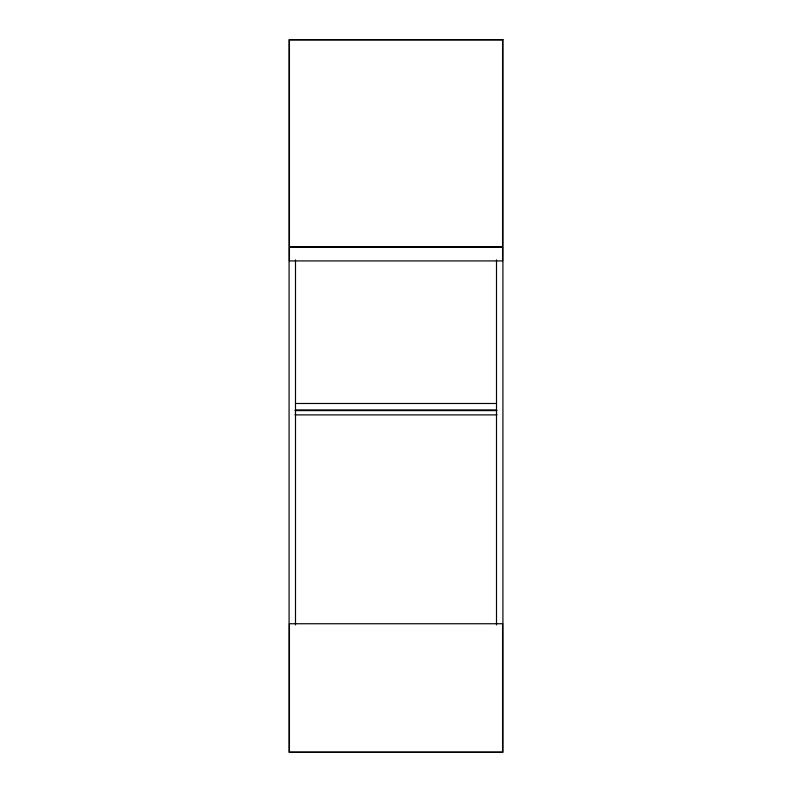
<?xml version="1.0" encoding="UTF-8"?>
<svg xmlns="http://www.w3.org/2000/svg" width="792" height="792" viewBox="0 0 792 792"><rect width="100%" height="100%" fill="white"/><g stroke="black" fill="none" stroke-linecap="round" stroke-linejoin="round"><path stroke-width="1.19" d="M295.495 403.484L496.505 403.484M295.495 409.9L496.505 409.9M294.941 410.612L497.059 410.612M294.941 414.889L497.059 414.889M496.505 259.875L496.505 624.938M295.495 259.875L295.495 624.938M502.92 39.6L289.08 39.6L289.08 752.4L502.92 752.4L502.92 39.6M502.564 39.956L289.436 39.956L289.436 246.668L502.564 246.668L502.564 39.956M502.564 247.381L289.436 247.381L289.436 260.924L502.564 260.924L502.564 247.381M502.564 623.74L289.436 623.74L289.436 752.044L502.564 752.044L502.564 623.74"/></g></svg>
